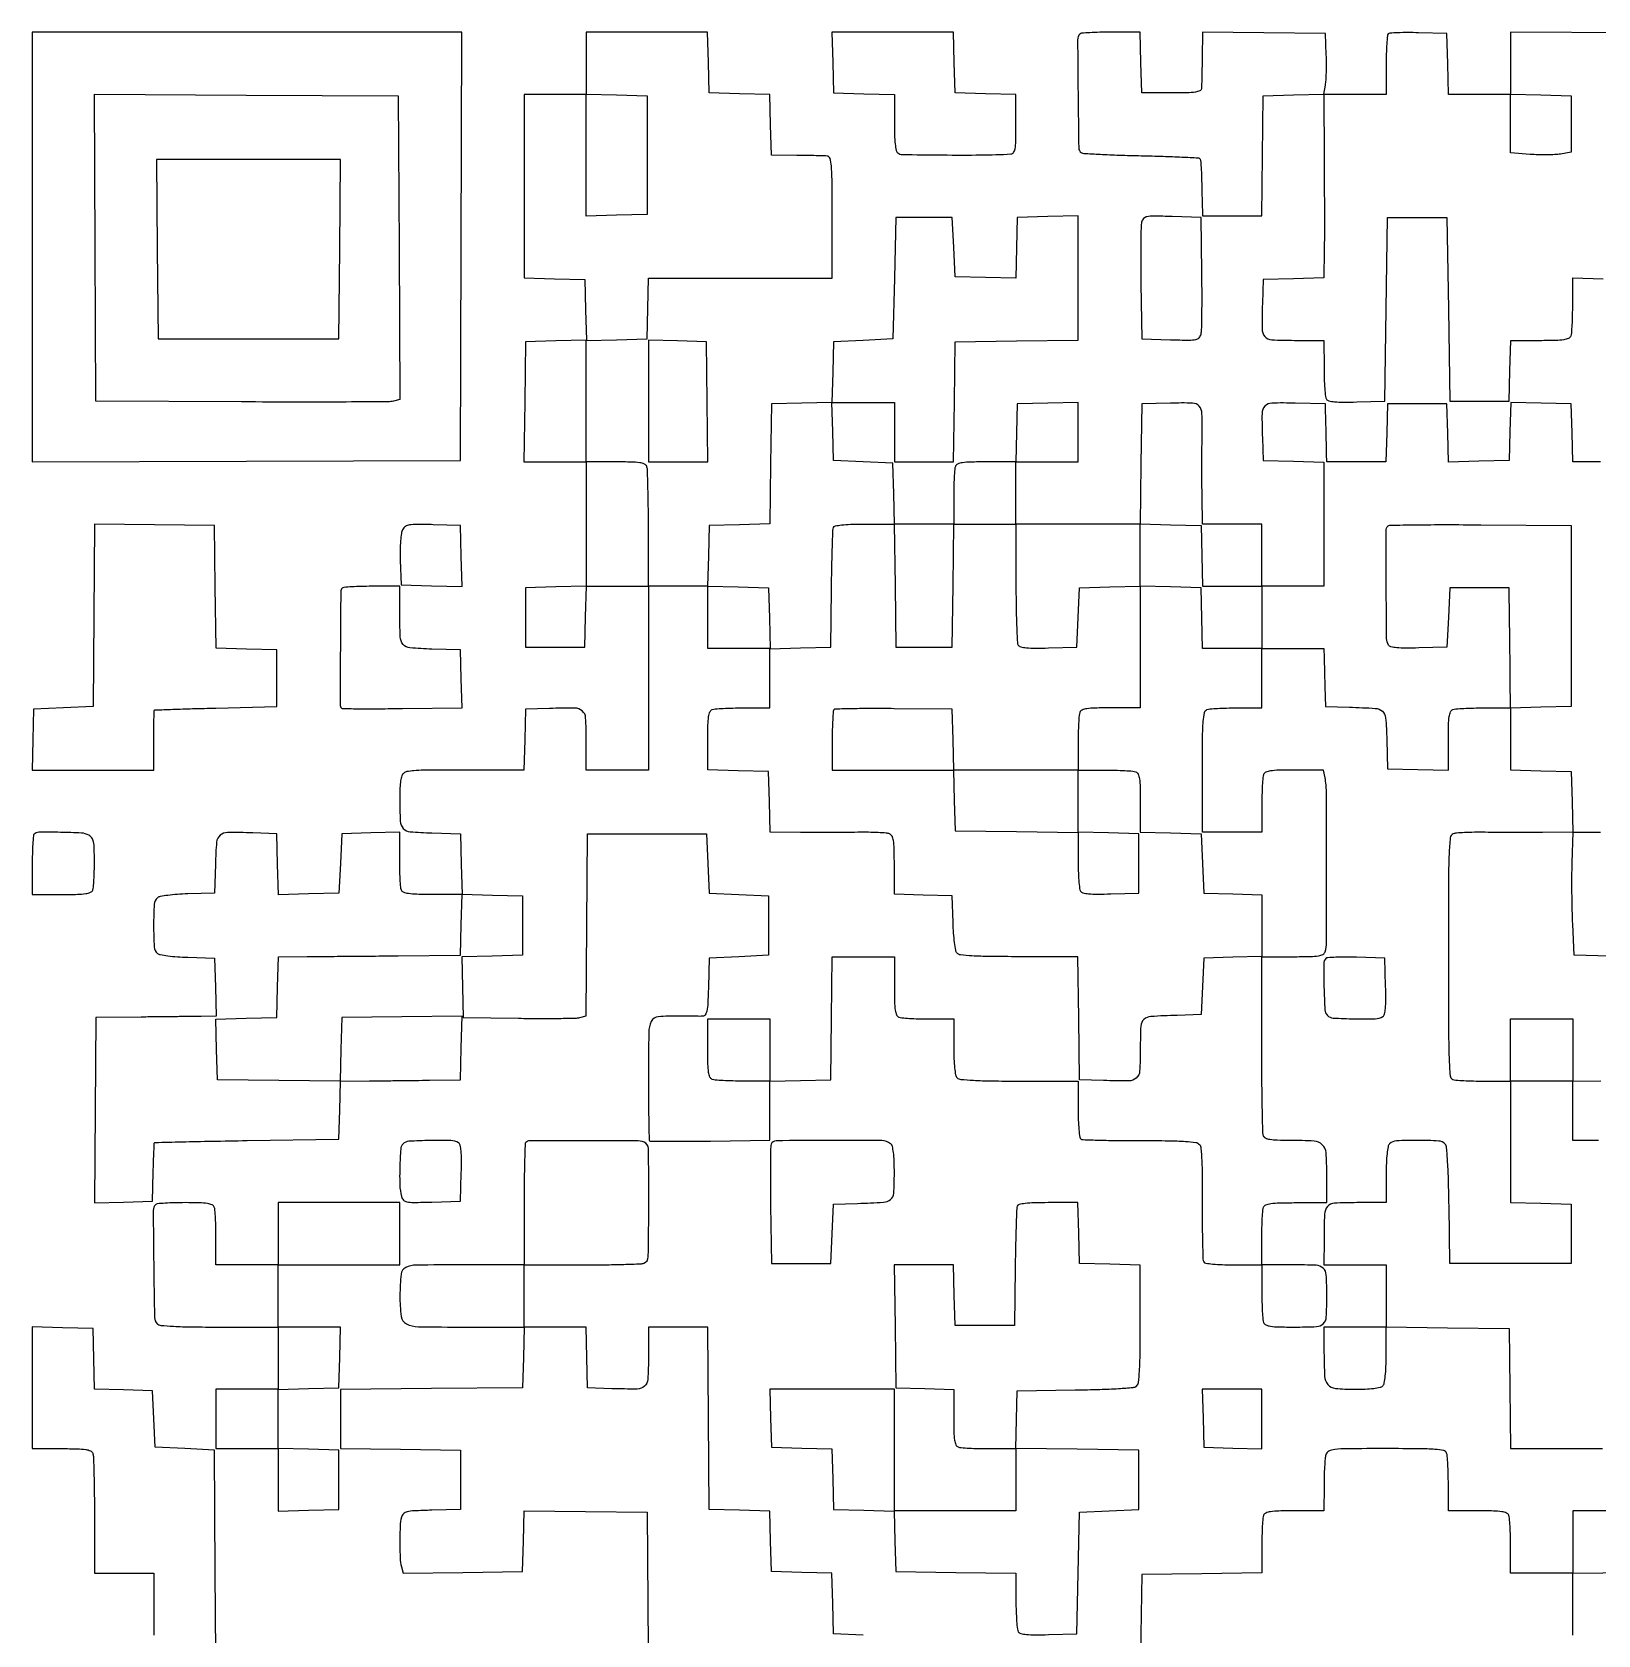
# Model space of a CAD drawing. Extents: x 179 to 1071, y 112 to 1107.
# Drawn here: x 179 to 733, y 540 to 1107 of the extents above; entities that cross this region are included whole.
import ezdxf

# ---------------------------------------------------------------- set-up
doc = ezdxf.new("R2010")
doc.units = 0

msp = doc.modelspace()

# ---------------------------------------------------------------- linework, layer by layer
for points in [[(179, 1030.993714), (179, 954.987428), (254.75, 955.243714), (330.5, 955.5), (330.756286, 1031.25), (331.012572, 1107), (255.006286, 1107), (179, 1107)], [(396.5, 1063.5), (396.5, 1042.5), (385.75, 1042.216168), (375, 1041.932337), (375, 1063.5), (375, 1085.067663), (385.75, 1084.783832), (396.5, 1084.5)], [(223.235953, 1030.25), (223.5, 998.5), (255.5, 998.5), (287.5, 998.5), (287.764047, 1030.25), (288.028094, 1062), (255.5, 1062), (222.971906, 1062)], [(397, 976.534983), (397, 955), (407.519888, 955), (418.039775, 955), (417.769888, 976.25), (417.5, 997.5), (407.25, 997.784983), (397, 998.069966)], [(724, 747), (724, 736), (713, 736), (702, 736), (702, 747), (702, 758), (713, 758), (724, 758)], [(593.215017, 616.75), (593.5, 606.5), (603.75, 606.215017), (614, 605.930034), (614, 616.465017), (614, 627), (603.465017, 627), (592.930034, 627)]]:
    msp.add_lwpolyline(points, close=True)
for points in [[(733.834983, 955), (724.069966, 955), (723.784983, 965.25), (723.5, 975.5), (712.785353, 975.783473), (702.070705, 976.066946), (701.785353, 965.783473), (701.5, 955.5), (690.785353, 955.216527), (680.070705, 954.933054), (679.785353, 965.216527), (679.5, 975.5), (669, 975.5), (658.5, 975.5), (658.215017, 965.25), (657.930034, 955), (647.465017, 955), (637, 955), (636.941939, 957.75, 0.000672), (636.907715, 959.273936, 0.000147), (636.844551, 961.895313, 0.000153), (636.769679, 964.92695, 0.000147), (636.691939, 968), (636.5, 975.5), (625.777473, 975.783553, 0.012259), (617.553647, 975.799364, 0.200804), (615.090572, 974.70258, 0.189617), (614.068907, 972.150171, 0.010755), (614.203496, 963.496645), (614.5, 955.5), (625.25, 955.216168), (636, 954.932337), (636, 932.966168), (636, 911), (625, 911), (614, 911), (614, 922), (614, 933), (603.5, 933), (593, 933), (592.872412, 942.75, -0.001983), (592.831779, 947.205599, -0.001141), (592.816369, 952.57312, -0.00114), (592.825492, 957.964285, -0.001906), (592.860795, 962.498921, 0.007859), (592.821271, 972.092932, 0.171688), (591.84661, 974.683146, 0.214746), (589.528079, 975.796761, 0.013159), (581.671783, 975.78412), (571.5, 975.5), (571.230112, 954.25), (570.960225, 933), (548.980112, 933), (527, 933), (527, 944), (527, 955), (538, 955), (549, 955), (549, 965.533832), (549, 976.067663), (538.25, 975.783832), (527.5, 975.5), (527.215017, 965.25), (526.930034, 955), (516.572006, 955, 0.005378), (511.025624, 954.940347, 0.030449), (508.080782, 954.697172, 0.063222), (506.397244, 954.232062, 0.204941), (505.606989, 953.418213, 0.07203), (505.367894, 952.361889, 0.005915), (505.178303, 949.534475, 0.007831), (505.044305, 946.140776, 0.005951), (505, 942.418213), (505, 933), (494.533832, 933), (484.067663, 933), (483.783832, 943.75), (483.5, 954.5), (473, 955), (462.5, 955.5), (462.215017, 965.75), (461.930034, 976), (472.965017, 976), (484, 976), (484, 965.5), (484, 955), (494.480112, 955), (504.960225, 955), (505.230112, 976.25), (505.5, 997.5), (527.25, 997.769502), (549, 998.039005), (549, 1020.053334), (549, 1042.067663), (538.25, 1041.783832), (527.5, 1041.5), (527.215829, 1030.716515), (526.931657, 1019.93303), (516.215829, 1020.216515), (505.5, 1020.5), (505, 1031), (504.5, 1041.5), (494.5, 1041.5), (484.5, 1041.5), (484, 1020), (483.5, 998.5), (473, 998), (462.5, 997.5), (462.216508, 986.783492), (461.933016, 976.066984), (451.216508, 975.783492), (440.5, 975.5), (440.23021, 954.283631), (439.96042, 933.067262), (429.23021, 932.783631), (418.5, 932.5), (418.216168, 921.75), (417.932337, 911), (407.466168, 911), (397, 911), (397, 931.418213, 0.002771), (396.956005, 939.357109, 0.004125), (396.821697, 946.303225, 0.001841), (396.636631, 952.220565, 0.083055), (396.393011, 953.418213, 0.205218), (395.601595, 954.23239, 0.063068), (393.913621, 954.69735, 0.030363), (390.960143, 954.940414, 0.005351), (385.393011, 955), (375, 955), (375, 976.466168), (375, 997.932337), (385.75, 998.216168), (396.5, 998.5), (396.783832, 1009.25), (397.067663, 1020), (429.533832, 1020), (462, 1020), (462, 1041.5, 0.0017), (461.955946, 1054.458272, 0.018446), (461.727648, 1059.680771, 0.048818), (461.249588, 1062.336076, 0.308516), (460.25, 1063.172234, 0.017122), (459.132943, 1063.243668, 0.001592), (456.370313, 1063.316718, 0.002047), (453.074504, 1063.379866, 0.001606), (449.5, 1063.422234), (440.5, 1063.5), (440.216508, 1074.216508), (439.933016, 1084.933016), (429.216508, 1085.216508), (418.5, 1085.5), (418.216168, 1096.25), (417.932337, 1107), (396.466168, 1107), (375, 1107), (375, 1096), (375, 1085), (364, 1085), (353, 1085), (353, 1052.533832), (353, 1020.067663), (363.75, 1019.783832), (374.5, 1019.5), (374.783485, 1008.784171), (375.06697, 998.068343), (364.283485, 997.784171), (353.5, 997.5), (353.230112, 976.25), (352.960225, 955), (363.980112, 955), (375, 955), (375, 933.033832), (375, 911.067663), (364.25, 910.783832), (353.5, 910.5), (353.5, 900), (353.5, 889.5), (364, 889.5), (374.5, 889.5), (374.783832, 900.25), (375.067663, 911), (386.033832, 911), (397, 911), (397, 878.5), (397, 846), (386, 846), (375, 846), (375, 856.480948, 0.01319), (374.788355, 864.50249, 0.203196), (373.602972, 866.933469, 0.179688), (370.965089, 867.928151, 0.009927), (362, 867.795054), (353.5, 867.5), (353.216168, 856.75), (352.932337, 846), (342.216168, 845.937986, -0.001328), (337.39951, 845.922905, -0.000831), (331.761184, 845.929594, -0.000834), (326.207257, 845.954676, -0.00152), (321.672969, 845.996501, 0.008808), (317.402679, 845.973647, 0.017756), (314.042149, 845.776915, 0.018659), (311.531517, 845.445369, 0.131783), (310.422969, 844.93607, 0.139267), (309.765964, 843.97844, 0.041503), (309.337611, 842.240142, 0.029361), (309.084433, 839.715405, 0.010758), (309.013655, 836.127555, 0.011111), (309.210886, 827.915135, 0.176033), (310.267872, 825.377919, 0.188954), (312.679383, 824.200902, 0.013148), (320.357794, 823.783793), (330.5, 823.5), (330.783832, 812.75), (331.067663, 802), (320.640821, 802, -0.005326), (315.053621, 802.059521, -0.03028), (312.091792, 802.302479, -0.062919), (310.399526, 802.767294, -0.205485), (309.606989, 803.581787, -0.072102), (309.367871, 804.638915, -0.005887), (309.178303, 807.475801, -0.007809), (309.044304, 810.880803, -0.005929), (309, 814.616771), (309, 824.069966), (298.75, 823.784983), (288.5, 823.5), (288, 813), (287.5, 802.5), (276.784171, 802.216515), (266.068343, 801.93303), (265.784171, 812.716515), (265.5, 823.5), (257, 823.795054, 0.010012), (248.13313, 823.925177, 0.174565), (245.466432, 822.948742, 0.200378), (244.218122, 820.54295, 0.013827), (243.784869, 812.7397), (243.5, 802.5), (234.054124, 802.209882, 0.010217), (230.34104, 802.019842, 0.013854), (226.999888, 801.687053, 0.010763), (224.259099, 801.277004, 0.131421), (223.304124, 800.837437, 0.208706), (222.152034, 798.549973, 0.013766), (221.944131, 791, 0.013766), (222.152034, 783.450027, 0.208706), (223.304124, 781.162563, 0.131421), (224.259099, 780.722996, 0.010763), (226.999888, 780.312947, 0.013854), (230.34104, 779.980158, 0.010217), (234.054124, 779.790118), (243.5, 779.5), (243.784983, 769.25), (244.069966, 759), (238.784983, 758.896897, -0.001627), (235.785813, 758.84815, -0.000313), (230.352464, 758.78093, -0.000333), (224.013164, 758.710701, -0.000308), (217.5, 758.646897), (201.5, 758.5), (201.236291, 725.714866), (200.972581, 692.929731), (211.236291, 693.214866), (221.5, 693.5), (221.784983, 703.75, -0.001907), (221.90973, 707.695071, -0.003079), (222.049414, 711.052278, -0.000555), (222.194022, 714.010119, -0.185848), (222.284983, 714.215202, -0.193013), (222.496301, 714.305667, -0.000059), (231.983714, 714.524285, -0.001007), (242.523193, 714.744669, -0.00061), (255, 714.965202), (287.5, 715.5), (287.784983, 725.75), (288.069966, 736), (298.284983, 736.072108, 0.00076), (302.988838, 736.112465, 0.000421), (308.730589, 736.17529, 0.00042), (314.546856, 736.248714, 0.000677), (319.5, 736.322108), (330.5, 736.5), (330.78247, 747.719928), (331.06494, 758.939856), (309.78247, 758.719928), (288.5, 758.5), (288.217067, 747.230589), (287.934135, 735.961179), (266.217067, 736.230589), (244.5, 736.5), (244.216515, 747.215829), (243.93303, 757.931657), (254.716515, 758.215829), (265.5, 758.5), (265.783832, 769.25), (266.067663, 780), (276.283832, 780.059069, 0.000384), (281.654565, 780.094247, 0.000111), (289.961501, 780.156873, 0.000111), (299.327907, 780.23164, 0.000118), (308.5, 780.309069), (330.5, 780.5), (330.784171, 791.283485), (331.068343, 802.06697), (341.784171, 801.783485), (352.5, 801.5), (352.5, 791), (352.5, 780.5), (341.716515, 780.215829), (330.93303, 779.931657), (331.216515, 769.215829), (331.5, 758.5), (351, 758.216289, 0.002771), (358.633183, 758.147535, 0.003921), (365.428749, 758.177272, 0.002272), (371.153742, 758.273237, 0.054947), (372.736167, 758.481869), (374.972335, 759.031161), (375.236167, 791.26558), (375.5, 823.5), (396.5, 823.5), (417.5, 823.5), (418, 813), (418.5, 802.5), (429, 802), (439.5, 801.5), (439.5, 791), (439.5, 780.5), (429, 780), (418.5, 779.5), (418.215017, 769.25, -0.004693), (418.000079, 763.471922, -0.036204), (417.67905, 760.785653, -0.099243), (417.126805, 759.438948, -0.239314), (416.215017, 758.924124, -0.011474), (415.182126, 758.902156, -0.001561), (413.020727, 758.912543, -0.001797), (410.459592, 758.942053, -0.001516), (407.749161, 758.991246, 0.026784), (400.441712, 758.754576, 0.265301), (398.009165, 757.073955, 0.109071), (397.108028, 753.230046, 0.003248), (397, 736.599279, 0.001826), (397.029877, 728.416346, 0.002956), (397.121831, 721.457809, 0.000498), (397.24546, 715.314727, 0.19283), (397.414745, 714.916667, 0.197429), (397.811944, 714.749732, 0.000516), (403.901452, 714.707176, 0.003036), (410.801211, 714.707979, 0.001875), (418.914745, 714.788612), (440, 715.077225), (440, 725.504781), (440, 735.932337), (450.75, 736.216168), (461.5, 736.5), (461.769502, 758.25), (462.039005, 780), (473.019502, 780), (484, 780), (484, 769.606989, 0.005351), (484.059586, 764.039857, 0.030363), (484.30265, 761.086379, 0.063068), (484.76761, 759.398405, 0.205218), (485.581787, 758.606989, 0.070946), (486.626193, 758.368222, 0.006338), (489.31865, 758.178303, 0.008159), (492.550804, 758.044331, 0.006277), (496.081787, 758), (505, 758), (505, 748.2, 0.008695), (505.074295, 743.928253, 0.018472), (505.311224, 740.630442, 0.019349), (505.671932, 738.200304, 0.150969), (506.2, 737.2, 0.175156), (507.461896, 736.608073, 0.00933), (511.954487, 736.278846, 0.010454), (518.406919, 736.062069, 0.003169), (528.2, 736), (549, 736), (549, 726.059017, 0.00898), (549.069195, 722.206612, 0.013642), (549.280688, 718.864723, 0.008226), (549.57528, 716.120333, 0.227254), (549.955533, 715.527482, 0.130871), (550.745011, 715.289041, 0.001394), (556.486131, 715.115259, 0.004304), (563.135903, 714.989801, 0.002772), (570.845544, 714.953457, -0.00279), (581.151167, 714.904487, -0.013662), (586.972976, 714.685167, -0.018505), (590.622286, 714.311706, -0.186903), (591.932469, 713.58137, -0.153383), (592.478348, 712.247047, -0.009), (592.770807, 707.818178, -0.010322), (592.940019, 701.620754, -0.003576), (592.93555, 692.673867, 0.003225), (592.926466, 685.115077, 0.004957), (593.025676, 678.57214, 0.001818), (593.186947, 672.956556, 0.13105), (593.452109, 672.077489, 0.218761), (594.144823, 671.617196, 0.013629), (596.647452, 671.293844, 0.016728), (599.932198, 671.070848, 0.008583), (604.059017, 671), (614, 671), (614, 661.581787, 0.005951), (614.044305, 657.859224, 0.007831), (614.178303, 654.465525, 0.005915), (614.367894, 651.638111, 0.07203), (614.606989, 650.581787, 0.204366), (615.394846, 649.768616, 0.063541), (617.06926, 649.303198, 0.030628), (619.996324, 649.059794, 0.005432), (625.5, 649, 0.011136), (633.36503, 649.175191, 0.181618), (635.750897, 650.194794, 0.191576), (636.810943, 652.511973, 0.012622), (637, 660, 0.013113), (636.802983, 667.510737, 0.197722), (635.705792, 669.824126, 0.176168), (633.243014, 670.832924, 0.010004), (624.893011, 671), (614, 671), (614, 680.418213, -0.005951), (614.044305, 684.140776, -0.007831), (614.178303, 687.534475, -0.005915), (614.367894, 690.361889, -0.07203), (614.606989, 691.418213, -0.209079), (615.414715, 692.236951, -0.06089), (617.166331, 692.699767, -0.029178), (620.243158, 692.941329, -0.005003), (626.106989, 693), (637, 693), (637, 702.964816, 0.017596), (636.727172, 710.714773, 0.188917), (635.402432, 713.501082, 0.175398), (632.488986, 714.754512, 0.014756), (624.17273, 715, -0.006656), (619.455154, 715.062802, -0.034327), (616.856462, 715.311079, -0.069576), (615.348531, 715.782175, -0.193009), (614.606989, 716.581787, -0.086256), (614.36143, 717.829518, -0.00089), (614.178303, 726.78115, -0.002835), (614.043879, 737.117215, -0.001834), (614, 749.081787), (614, 780), (624.932612, 780, 0.004408), (631.150261, 780.054821, 0.033469), (634.069326, 780.302208, 0.084439), (635.632302, 780.820057, 0.199248), (636.398307, 781.75, 0.073603), (636.886928, 785.010639, 0.000558), (636.90555, 812.002608, 0.00084), (636.85005, 838.350914, 0.046771), (636.372059, 843.25), (635.841089, 846), (625.527534, 846, 0.005411), (620.007528, 845.94026, 0.03056), (617.073666, 845.696944, 0.063419), (615.395764, 845.231644, 0.204586), (614.606989, 844.418213, 0.07203), (614.367894, 843.361889, 0.005915), (614.178303, 840.534475, 0.007831), (614.044305, 837.140776, 0.005951), (614, 833.418213), (614, 824), (603.5, 824), (593, 824), (593, 845.393011, -0.002045), (593.049566, 857.514173, -0.015901), (593.275578, 863.164693, -0.030015), (593.696146, 866.337463, -0.258697), (594.581787, 867.393011, -0.070946), (595.626193, 867.631778, -0.006338), (598.31865, 867.821697, -0.008159), (601.550804, 867.955669, -0.006277), (605.081787, 868), (614, 868), (614, 878.5), (614, 889), (625, 889), (636, 889), (636.060483, 885.75, 0.001122), (636.096115, 884.041389, 0.000323), (636.15887, 881.398438, 0.000325), (636.233492, 878.418349, 0.000346), (636.310483, 875.5), (636.5, 868.5), (645, 868.24922, -0.008001), (654.14566, 867.832838, -0.165236), (656.65727, 866.803333, -0.196929), (657.809521, 864.50884, -0.012174), (658.215131, 856.7397), (658.5, 846.5), (669.25, 846.216168), (680, 845.932337), (680, 856.359179, -0.005326), (680.059521, 861.946379, -0.03028), (680.302479, 864.908208, -0.062919), (680.767294, 866.600474, -0.205485), (681.581787, 867.393011, -0.07203), (682.638111, 867.632106, -0.005915), (685.465525, 867.821697, -0.007831), (688.859224, 867.955695, -0.005951), (692.581787, 868), (702, 868), (702, 857.033832), (702, 846.067663), (712.75, 845.783832), (723.5, 845.5), (723.783832, 834.75), (724.067663, 824), (713.283832, 823.937986, -0.001272), (708.461898, 823.922527, -0.000818), (702.868283, 823.927974, -0.000822), (697.39359, 823.951253, -0.001543), (692.969899, 823.990985, 0.006585), (689.194514, 823.986822, 0.008533), (685.734044, 823.87834, 0.006692), (682.851551, 823.700008, 0.072938), (681.719899, 823.446009, 0.283298), (680.66575, 822.065829, 0.015142), (680.263906, 816.322093, 0.009078), (680.042279, 805.972628, 0.000814), (680, 780, 0.000904), (680.04505, 755.09225, 0.008205), (680.262789, 744.22136, 0.010518), (680.627352, 737.885027, 0.289147), (681.581787, 736.606989, 0.07203), (682.638111, 736.367894, 0.005915), (685.465525, 736.178303, 0.007831), (688.859224, 736.044305, 0.005951), (692.581787, 736), (702, 736), (702, 714.533832), (702, 693.067663), (712.75, 692.783832), (723.5, 692.5), (723.5, 682), (723.5, 671.5), (702, 671.5), (680.5, 671.5), (680.228743, 691.92315, 0.003809), (680.045023, 700.71314, 0.008626), (679.740697, 707.358082, 0.005658), (679.362293, 712.439333, 0.152945), (678.856298, 713.67315, 0.207829), (676.638232, 714.79497, 0.012994), (669.131836, 715.038559, 0.01364), (661.645622, 714.882632, 0.18644), (659.2, 713.8, 0.150969), (658.671932, 712.799696, 0.019349), (658.311224, 710.369558, 0.018472), (658.074295, 707.071747, 0.008695), (658, 702.8), (658, 693), (647.616631, 693, 0.013409), (639.681693, 692.787158, 0.202173), (637.25129, 691.605326, 0.171913), (636.196811, 688.955456, 0.009167), (636.013655, 679.75), (636, 671), (647, 671), (658, 671), (658, 660), (658, 649), (647, 649), (636, 649), (636, 639.934259, 0.01396), (636.231142, 631.657206, 0.161759), (637.408116, 628.680907, 0.198237), (640.030472, 627.308739, 0.022674), (646.835184, 627, 0.010228), (650.593488, 627.076885, 0.019737), (653.592452, 627.318456, 0.020575), (655.840408, 627.683514, 0.146858), (656.8, 628.2, 0.151042), (657.328268, 629.201028, 0.019326), (657.688897, 631.634627, 0.018449), (657.925749, 634.938063, 0.008671), (658, 639.219502), (658, 649.039005), (679.75, 648.769502), (701.5, 648.5), (701.769888, 627.25), (702.039775, 606), (734.554871, 606)], [(745.25, 1106.760623), (702, 1107.021245), (702, 1096.010623), (702, 1085), (691.033832, 1085), (680.067663, 1085), (679.783832, 1095.75), (679.5, 1106.5), (669.449448, 1106.782781, 0.006672), (665.547259, 1106.840477, 0.010046), (662.145783, 1106.777033, 0.005301), (659.300668, 1106.636532, 0.183378), (658.699448, 1106.366114, 0.177451), (658.419778, 1105.762931, 0.004898), (658.205463, 1102.836713, 0.009512), (658.050668, 1099.343898, 0.006317), (658, 1095.333333), (658, 1085), (646.973146, 1085), (635.946292, 1085), (636.06989, 1062.25, -0.000583), (636.1101, 1052.827486, -0.000569), (636.128762, 1043.328688, -0.00056), (636.12632, 1034.986745, -0.002136), (636.096744, 1029.783832), (636, 1020.067663), (625.25, 1019.783832), (614.5, 1019.5), (614.204946, 1011, 0.009927), (614.071849, 1002.034911, 0.179688), (615.066531, 999.397028, 0.203196), (617.49751, 998.211645, 0.01319), (625.519052, 998), (636, 998), (636.015313, 988.25, 0.007755), (636.080714, 984.421391, 0.010675), (636.266219, 980.985645, 0.007585), (636.524351, 978.139851, 0.115445), (636.847958, 977.211769, 0.19692), (637.705135, 976.604266, 0.033714), (639.717063, 976.278982, 0.023663), (642.804805, 976.138177, 0.006827), (647.582645, 976.211769), (657.5, 976.5), (658, 1009), (658.5, 1041.5), (669, 1041.5), (679.5, 1041.5), (680, 1009), (680.5, 976.5), (691, 976.5), (701.5, 976.5), (701.783832, 987.25), (702.067663, 998), (712.426843, 998, 0.005377), (717.973908, 998.059651, 0.030446), (720.919034, 998.302822, 0.063217), (722.602718, 998.767927, 0.20495), (723.393011, 999.581787, 0.0721), (723.632128, 1000.638889, 0.005887), (723.821697, 1003.475463, 0.007809), (723.955696, 1006.880092, 0.00593), (724, 1010.615619), (724, 1020.067663), (734.75, 1019.783832)], [(745.5, 780), (724.5, 780.5), (724, 791.456091, -0.005799), (723.830698, 796.432544, -0.003446), (723.738638, 802.36454, -0.003448), (723.728406, 808.281166, -0.005941), (723.812384, 813.206091), (724.124768, 824), (733.862384, 824, -0.008776)], [(733.065741, 715), (724, 715), (724, 725.5), (724, 736), (734, 736.051724, -0.000468)], [(473, 540), (462.5, 540.5), (462.216508, 551.216508), (461.933016, 561.933016), (451.216508, 562.216508), (440.5, 562.5), (440.216508, 573.216508), (439.933016, 583.933016), (429.216508, 584.216508), (418.5, 584.5), (418.236147, 616.75), (417.972294, 649), (407.486147, 649), (397, 649), (397, 638.519052, -0.01319), (396.788355, 630.49751, -0.203196), (395.602972, 628.066531, -0.179688), (392.965089, 627.071849, -0.009927), (384, 627.204946), (375.5, 627.5), (375.216168, 638.25), (374.932337, 649), (363.966168, 649), (353, 649), (353, 660), (353, 671), (373.418213, 671, 0.002713), (381.354768, 671.043061, 0.004048), (388.293434, 671.174546, 0.001776), (394.20953, 671.355604, 0.083257), (395.384879, 671.594198, 0.306159), (396.944387, 673.824593, 0.003468), (397.118002, 692.983086, 0.003463), (397.026005, 712.143695, 0.307327), (395.475785, 714.370919, 0.091124), (392.607751, 714.906639, 0.001162), (374.088984, 714.91761, 0.000607), (354.982745, 714.861331, 0.197832), (353.631783, 714.29845, 0.190305), (353.375182, 713.706906, 0.001104), (353.185586, 707.585586, 0.004418), (353.045567, 700.556894, 0.00277), (353, 692.333333), (353, 671), (331.567388, 671, 0.002949), (314.798515, 670.901094, 0.10997), (311.113607, 670.034971, 0.261604), (309.461058, 667.666205, 0.023326), (309.078667, 660.139059, 0.031088), (309.506324, 652.779181, 0.255187), (311.391375, 650.138199, 0.109174), (315.612681, 649.133351, 0.004052), (332.069015, 649), (353.067663, 649), (352.783832, 638.25), (352.5, 627.5), (320.25, 627.236147), (288, 626.972294), (288, 616.506035), (288, 606.039775), (309.25, 605.769888), (330.5, 605.5), (330.5, 595), (330.5, 584.5), (320.357794, 584.216207, 0.004239), (314.122991, 583.988837, 0.045994), (311.631874, 583.645775, 0.13437), (310.355481, 582.955228, 0.137305), (309.621449, 581.716207, 0.055489), (309.157445, 578.668057, 0.01025), (309.045375, 572.980438, 0.010277), (309.166843, 567.292426, 0.055025), (309.635394, 564.230467), (310.243479, 561.960933), (331.371739, 562.230467), (352.5, 562.5), (352.784029, 573.269408), (353.068057, 584.038815), (374.784029, 583.769408), (396.5, 583.5), (396.763807, 551.284831), (397.027614, 519.069661)], [(244.021245, 519), (243.760623, 562.25), (243.5, 605.5), (233, 606), (222.5, 606.5), (222, 616.5), (221.5, 626.5), (211.283481, 626.784613), (201.066961, 627.069227), (200.783481, 637.784613), (200.5, 648.5), (189.75, 648.783832), (179, 649.067663), (179, 627.533832), (179, 606), (189.393011, 606, -0.005351), (194.960143, 605.940414, -0.030363), (197.913621, 605.69735, -0.063068), (199.601595, 605.23239, -0.205218), (200.393011, 604.418213, -0.083055), (200.636631, 603.220565, -0.001841), (200.821697, 597.303225, -0.004125), (200.956005, 590.357109, -0.002771), (201, 582.418213), (201, 562), (211.5, 562), (222, 562), (222, 551), (222, 540)], [(745.466168, 584), (724, 584), (724, 573), (724, 562), (713, 562), (702, 562), (702, 571.418213, 0.005951), (701.955695, 575.140776, 0.007831), (701.821697, 578.534475, 0.005915), (701.632106, 581.361889, 0.07203), (701.393011, 582.418213, 0.205218), (700.601595, 583.23239, 0.063068), (698.913621, 583.69735, 0.030363), (695.960143, 583.940414, 0.005351), (690.393011, 584), (680, 584), (680, 593.418213, 0.005951), (679.955695, 597.140776, 0.007831), (679.821697, 600.534475, 0.005915), (679.632106, 603.361889, 0.07203), (679.393011, 604.418213, 0.256911), (678.348148, 605.30087, 0.031175), (675.262442, 605.723663, 0.016341), (669.762633, 605.950161, 0.00212), (658.009643, 606, 0.001401), (644.226594, 605.961368, 0.024818), (639.782549, 605.71567, 0.097391), (637.671393, 605.064866, 0.206816), (636.630286, 603.75, 0.044946), (636.394203, 602.391033, 0.006544), (636.200423, 599.590625, 0.007361), (636.063073, 596.265037, 0.006249), (636.013655, 592.75), (636, 584), (625.606989, 584, 0.005351), (620.039857, 583.940414, 0.030363), (617.086379, 583.69735, 0.063068), (615.398405, 583.23239, 0.205218), (614.606989, 582.418213, 0.071989), (614.367906, 581.362347, 0.005931), (614.178303, 578.540317, 0.007843), (614.044306, 575.153043, 0.005963), (614, 571.4381), (614, 562.039775), (592.75, 561.769888), (571.5, 561.5), (571.230112, 540.25), (570.960225, 519)], [(636.628498, 508.5, -0.000011), (636.686514, 513.456964, -0.000007), (636.754941, 519.28553, -0.000007), (636.822713, 525.044777, -0.000012), (636.878498, 529.769888)]]:
    msp.add_lwpolyline(points, format="xyb")
for points in [[(462.216168, 1096.25), (462.5, 1085.5), (473.25, 1085.216168), (484, 1084.932337), (484, 1075.088613, 0.007944), (484.071016, 1070.619076, 0.020832), (484.306362, 1067.419932, 0.02456), (484.676559, 1065.185694, 0.176275), (485.25, 1064.27565, 0.162885), (486.802246, 1063.732459, 0.001133), (501.007916, 1063.570223, 0.004918), (514.644923, 1063.57952, 0.010293), (525.25, 1063.909468, 0.233914), (526.178569, 1064.430399, 0.109358), (526.706036, 1065.742893, 0.036862), (526.948884, 1068.416352, 0.004225), (527, 1074.466168), (527, 1084.932337), (516.25, 1085.216168), (505.5, 1085.5), (505.216168, 1096.25), (504.932337, 1107), (483.432337, 1107), (461.932337, 1107)], [(549.666667, 1106.333333, 0.200253), (548.828995, 1104.296167, 0.001404), (548.981048, 1085.212467, 0.001195), (549.234224, 1065.983942, 0.255786), (550.118275, 1064.426902, 0.124049), (551.029484, 1064.138292, 0.001749), (556.816441, 1063.811555, 0.004748), (563.560575, 1063.518626, 0.003095), (571.350198, 1063.302629, -0.002361), (579.098223, 1063.099171, -0.003784), (585.707647, 1062.844292, -0.000829), (591.492817, 1062.567717, -0.186305), (591.981923, 1062.350575, -0.172188), (592.318903, 1061.641349, -0.010761), (592.509536, 1059.293219, -0.008095), (592.679155, 1055.378055, -0.001123), (592.88126, 1047.25), (593, 1042), (603.480112, 1042), (613.960225, 1042), (614.230112, 1063.25), (614.5, 1084.5), (625.21096, 1084.783436), (635.921919, 1085.066871), (636.51745, 1088.283436, 0.030739), (636.728091, 1090.006955, 0.008297), (636.848012, 1092.758259, 0.008369), (636.880072, 1095.892687, 0.008584), (636.80649, 1099), (636.5, 1106.5), (614.75, 1106.769502), (593, 1107.039005), (592.88465, 1097.769502, -0.001156), (592.830648, 1094.109758, -0.001536), (592.763631, 1090.782291, -0.001084), (592.692823, 1087.992656, -0.015497), (592.63465, 1087, -0.275213), (592.07762, 1086.230626, -0.066821), (590.503494, 1085.78892, -0.030039), (587.600724, 1085.556017, -0.005001), (582, 1085.5), (571.5, 1085.5), (571.216168, 1096.25), (570.932337, 1107), (560.632835, 1107, 0.006042), (556.637527, 1106.951722, 0.009138), (553.162979, 1106.804167, 0.004541), (550.245234, 1106.600177, 0.178489)], [(308.758677, 1030.77123), (309.017354, 977.04246), (306.758677, 976.494347, -0.057902), (304.987826, 976.276519, -0.000418), (290.035361, 976.188577, -0.001589), (272.903102, 976.156579, -0.001017), (253, 976.223117), (201.5, 976.5), (201.241383, 1030.758691), (200.982767, 1085.017383), (254.741383, 1084.758691), (308.5, 1084.5)], [(723.5, 1074.516963), (723.5, 1064.533927), (719.647912, 1063.907788, -0.027425), (717.698956, 1063.699832, -0.009782), (714.901113, 1063.610555, -0.009673), (711.821289, 1063.632148, -0.011268), (708.897912, 1063.775192), (702, 1064.268735), (702, 1074.668199), (702, 1085.067663), (712.75, 1084.783832), (723.5, 1084.5)], [(571.494044, 1039.784677, 0.054764), (571.280828, 1038.173356, 0.002348), (571.180849, 1032.442999, 0.003993), (571.14843, 1025.63663, 0.002831), (571.216289, 1018), (571.5, 998.5), (581.722245, 998.215323, 0.003551), (588.275298, 998.079402, 0.049294), (590.631456, 998.279857, 0.160964), (591.811162, 998.928278, 0.127702), (592.505956, 1000.215323, 0.054764), (592.719172, 1001.826644, 0.002348), (592.819151, 1007.557001, 0.003993), (592.85157, 1014.36337, 0.002831), (592.783711, 1022), (592.5, 1041.5), (582.277755, 1041.784677, 0.003551), (575.724702, 1041.920598, 0.049294), (573.368544, 1041.720143, 0.160964), (572.188838, 1041.071722, 0.127702)], [(200.763879, 900.769847), (200.5, 868.5), (190, 868), (179.5, 867.5), (179.216168, 856.75), (178.932337, 846), (200.466168, 846), (222, 846), (222, 856.5, -0.002229), (222.018008, 860.53988, -0.003611), (222.073438, 863.974289, -0.000671), (222.148065, 866.994689, -0.221186), (222.25, 867.199707, -0.161135), (222.48009, 867.284872, -0.000127), (228.742188, 867.502398, -0.001379), (235.738752, 867.724348, -0.000841), (244, 867.949707), (265.5, 868.5), (265.5, 878.5), (265.5, 888.5), (254.769409, 888.783635), (244.038817, 889.06727), (243.769409, 910.783635), (243.5, 932.5), (222.263879, 932.769847), (201.027759, 933.039695)], [(310.01538, 931.028739, 0.089721), (309.593321, 929.72211, 0.014763), (309.31694, 927.072896, 0.015383), (309.175108, 923.826587, 0.011481), (309.211167, 920.243181), (309.5, 911.5), (320.284178, 911.215822), (331.068357, 910.931643), (330.784178, 921.715822), (330.5, 932.5), (320.804214, 932.785558, 0.004805), (314.993862, 932.900817, 0.042938), (312.44983, 932.708127, 0.109092), (311.012545, 932.136149, 0.121424)], [(484.230498, 911.25), (484.5, 889.5), (494.5, 889.5), (504.5, 889.5), (504.769502, 911.25), (505.039005, 933), (516.019502, 933), (527, 933), (527.015313, 912.25, 0.003672), (527.080339, 904.204518, 0.005584), (527.266219, 897.216895, 0.002279), (527.518755, 891.253347, 0.130355), (527.847958, 890.211769, 0.19692), (528.705135, 889.604266, 0.033714), (530.717063, 889.278982, 0.023663), (533.804805, 889.138177, 0.006827), (538.582645, 889.211769), (548.5, 889.5), (549, 900), (549.5, 910.5), (560.25, 910.783832), (571, 911.067663), (571, 922.067663), (571, 933.067663), (581.75, 932.783832), (592.5, 932.5), (592.783832, 921.75), (593.067663, 911), (603.533832, 911), (614, 911), (614, 900), (614, 889), (603.533832, 889), (593.067663, 889), (592.783832, 899.75), (592.5, 910.5), (581.75, 910.783832), (571, 911.067663), (571, 889.533832), (571, 868), (560.606989, 868, 0.005351), (555.039857, 867.940414, 0.030363), (552.086379, 867.69735, 0.063068), (550.398405, 867.23239, 0.205218), (549.606989, 866.418213, 0.07203), (549.367894, 865.361889, 0.005915), (549.178303, 862.534475, 0.007831), (549.044305, 859.140776, 0.005951), (549, 855.418213), (549, 846), (558.418213, 846, -0.005951), (562.140776, 845.955695, -0.007831), (565.534475, 845.821697, -0.005915), (568.361889, 845.632106, -0.07203), (569.418213, 845.393011, -0.20495), (570.232073, 844.602718, -0.063217), (570.697178, 842.919034, -0.030446), (570.940349, 839.973908, -0.005377), (571, 834.426843), (571, 824.067663), (581.75, 823.783832), (592.5, 823.5), (593, 813), (593.5, 802.5), (603.75, 802.215017), (614, 801.930034), (614, 791), (614, 780.069966), (603.75, 779.784983), (593.5, 779.5), (593, 769.5), (592.5, 759.5), (584, 759.24922, 0.007917), (574.757539, 758.829981, 0.170046), (572.276936, 757.786945, 0.199962), (571.185279, 755.475172, 0.011614), (571, 747.5, -0.013238), (570.787989, 739.493995, -0.203363), (569.602151, 737.065254, -0.179482), (566.963805, 736.071708, -0.009918), (558, 736.204946), (549.5, 736.5), (549.230498, 758.25), (548.960995, 780), (528.102942, 780, -0.002823), (517.68865, 780.058793, -0.01202), (511.46963, 780.278603, -0.013434), (507.410476, 780.629519, -0.193609), (506.162563, 781.304124, -0.131421), (505.722996, 782.259099, -0.010763), (505.312947, 784.999888, -0.013854), (504.980158, 788.34104, -0.010217), (504.790118, 792.054124), (504.5, 801.5), (494.25, 801.784983), (484, 802.069966), (484, 812.427994, 0.004997), (483.942276, 818.2032, 0.033728), (483.692559, 821.052448, 0.07874), (483.183389, 822.631076, 0.185905), (482.280101, 823.446009, 0.072938), (481.148449, 823.700008, 0.006692), (478.265956, 823.87834, 0.008533), (474.805486, 823.986822, 0.006585), (471.030101, 823.990985, -0.001539), (466.61096, 823.951257, -0.000824), (461.151593, 823.927974, -0.00082), (455.579706, 823.922524, -0.001281), (450.783832, 823.937986), (440.067663, 824), (439.783832, 834.75), (439.5, 845.5), (428.75, 845.783832), (418, 846.067663), (418, 856.426843, -0.005377), (418.059651, 861.973908, -0.030446), (418.302822, 864.919034, -0.063217), (418.767927, 866.602718, -0.20495), (419.581787, 867.393011, -0.07203), (420.638111, 867.632106, -0.005915), (423.465525, 867.821697, -0.007831), (426.859224, 867.955695, -0.005951), (430.581787, 868), (440, 868), (440, 878.5), (440, 889), (429, 889), (418, 889), (418, 900.033832), (418, 911.067663), (428.75, 910.783832), (439.5, 910.5), (439.784171, 899.716515), (440.068343, 888.93303), (450.784171, 889.216515), (461.5, 889.5), (461.75634, 910, -0.002033), (461.888033, 917.947003, -0.003098), (462.073173, 924.845312, -0.001128), (462.282691, 930.78105, -0.079337), (462.474955, 931.75, -0.253176), (463.155379, 932.347552, -0.027831), (465.274547, 932.709278, -0.021817), (468.50921, 932.935383, -0.00654), (473.449113, 933), (483.960995, 933)], [(723.5, 900.5), (723.5, 868.5), (712.75, 868.216168), (702, 867.932337), (701.902492, 878.216168, 0.000364), (701.854198, 882.946677, 0.000202), (701.788832, 888.710374, 0.000202), (701.717977, 894.542064, 0.000327), (701.652492, 899.5), (701.5, 910.5), (691, 910.5), (680.5, 910.5), (680, 900), (679.5, 889.5), (669.582645, 889.211769, -0.006827), (664.804805, 889.138177, -0.023663), (661.717063, 889.278982, -0.033714), (659.705135, 889.604266, -0.19692), (658.847958, 890.211769, -0.140036), (658.152597, 892.566768, -0.001218), (658.031178, 911.495343, -0.000922), (657.99022, 930.680308, -0.198988), (658.680282, 932.346949, -0.194996), (659.328827, 932.621332, -0.00059), (668.581211, 932.749961, -0.003234), (679.086578, 932.815665, -0.002002), (691.430282, 932.763615), (723.5, 932.5)], [(288.666667, 910.333333, 0.196888), (288.148487, 909.095997, 0.000464), (288.011343, 889.123068, 0.000459), (287.911034, 869.143849, 0.199378), (288.414745, 867.916667, 0.197436), (288.811971, 867.749727, 0.000515), (294.911603, 867.707234, 0.003031), (301.822516, 867.7081, 0.001872), (309.9493, 867.78881), (331.069109, 868.07762), (330.784555, 878.28881), (330.5, 888.5), (320.357794, 888.783793, -0.014077), (312.641261, 889.217345, -0.199184), (310.234082, 890.462909, -0.166903), (309.196349, 893.143851, -0.00925), (309.013655, 902.25), (309, 911), (299.166667, 911, 0.006327), (295.350087, 910.951706, 0.009526), (292.026042, 910.804167, 0.004912), (289.241448, 910.599886, 0.177413)], [(462.639734, 867.306401, 0.179474), (462.383408, 866.747837, 0.004208), (462.187922, 863.819172, 0.008779), (462.046313, 860.339735, 0.00578), (462, 856.333333), (462, 846), (483.466168, 846), (504.932337, 846), (505.216168, 835.25), (505.5, 824.5), (527.25, 824.230498), (549, 823.960995), (549.015313, 814.230498, 0.00777), (549.080715, 810.409363, 0.010692), (549.266219, 806.979916, 0.007606), (549.524367, 804.13948, 0.11539), (549.847958, 803.211769, 0.19692), (550.705135, 802.604266, 0.033714), (552.717063, 802.278982, 0.023663), (555.804805, 802.138177, 0.006827), (560.582645, 802.211769), (570.5, 802.5), (570.5, 813), (570.5, 823.5), (559.75, 823.783832), (549, 824.067663), (549, 835.033832), (549, 846), (527.033832, 846), (505.067663, 846), (504.783832, 856.75), (504.5, 867.5), (483.889734, 867.723067, 0.002935), (475.942858, 867.762431, 0.004672), (469.145812, 867.692687, 0.00122), (463.236985, 867.562401, 0.192556)], [(179.666667, 823.333333, 0.178563), (179.399803, 822.754503, 0.004516), (179.195833, 819.827083, 0.009111), (179.048276, 816.341612, 0.006022), (179, 812.333333), (179, 802), (189.393011, 802, 0.005351), (194.960143, 802.059586, 0.030363), (197.913621, 802.30265, 0.063068), (199.601595, 802.76761, 0.205218), (200.393011, 803.581787, 0.069666), (200.631409, 804.612488, 0.006839), (200.821697, 807.16144, 0.008541), (200.955641, 810.220668, 0.006668), (201, 813.546604, 0.006834), (200.935436, 818.270383, 0.043834), (200.661445, 820.643532, 0.095633), (200.083189, 822.037415, 0.124505), (199.065741, 822.964816, 0.109979), (196.403535, 823.708258, 0.008563), (188.974182, 823.976716, 0.006027), (181.335835, 824.029731, 0.197584)], [(636.699448, 779.366114, 0.198202), (635.909984, 777.467526, 0.006888), (636.000093, 769.306628, 0.00717), (636.318593, 761.176651, 0.185045), (637.2, 759.2, 0.184843), (639.237199, 758.290638, 0.009077), (646.734599, 758.019683, 0.010702), (654.14717, 758.045127, 0.135963), (656.788231, 758.847958, 0.19692), (657.395734, 759.705135, 0.033714), (657.721018, 761.717063, 0.023663), (657.861823, 764.804805, 0.006827), (657.788231, 769.582645), (657.5, 779.5), (647.449448, 779.782781, 0.006672), (643.547259, 779.840477, 0.010046), (640.145783, 779.777033, 0.005301), (637.300668, 779.636532, 0.183378)], [(440, 747), (440, 736), (430.581787, 736, -0.005951), (426.859224, 736.044305, -0.007831), (423.465525, 736.178303, -0.005915), (420.638111, 736.367894, -0.07203), (419.581787, 736.606989, -0.205218), (418.76761, 737.398405, -0.063068), (418.30265, 739.086379, -0.030363), (418.059586, 742.039857, -0.005351), (418, 747.606989), (418, 758), (429, 758), (440, 758)], [(310.2, 713.8, 0.180503), (309.356597, 711.952416, 0.010226), (309.033462, 705.575101, 0.015899), (309.043761, 699.22083, 0.057145), (309.639072, 695.216402, 0.125186), (310.35952, 693.930901, 0.157976), (311.551156, 693.283717, 0.049436), (313.903588, 693.082373, 0.003649), (320.375418, 693.216402), (330.5, 693.5), (330.788231, 703.417355, 0.006827), (330.861823, 708.195195, 0.023663), (330.721018, 711.282937, 0.033714), (330.395734, 713.294865, 0.19692), (329.788231, 714.152042, 0.135963), (327.14717, 714.954873, 0.010702), (319.734599, 714.980317, 0.009077), (312.237199, 714.709362, 0.184843)], [(440.438916, 713.701414, 0.088136), (440.250862, 712.726695, 0.001273), (440.17841, 706.800834, 0.003462), (440.159426, 699.910054, 0.002272), (440.228584, 691.973), (440.5, 671.5), (451, 671.5), (461.5, 671.5), (462, 682), (462.5, 692.5), (471, 692.75078, 0.007427), (480.176176, 693.158003, 0.158037), (482.680447, 694.137059, 0.20963), (483.794531, 696.322948, 0.01452), (484, 703.396607, 0.008301), (483.927774, 707.746832, 0.023155), (483.685355, 710.789543, 0.030241), (483.291731, 712.878254, 0.159159), (482.677593, 713.85261, 0.172889), (479.586163, 714.982233, 0.00288), (461.049616, 715.022639, 0.002032), (442.12942, 714.878033, 0.307333)], [(222.666667, 692.333333, 0.200575), (221.792155, 690.202833, 0.001566), (221.972432, 671.27883, 0.001604), (222.272288, 652.380639, 0.19396), (223.2, 650.2, 0.175156), (224.461896, 649.608073, 0.00933), (228.954487, 649.278846, 0.010454), (235.406919, 649.062069, 0.003169), (245.2, 649), (266, 649), (266, 638), (266, 627), (255, 627), (244, 627), (244, 616.5), (244, 606), (255, 606), (266, 606), (266, 594.966168), (266, 583.932337), (276.75, 584.216168), (287.5, 584.5), (287.5, 595), (287.5, 605.5), (276.75, 605.783832), (266, 606.067663), (266, 616.5), (266, 626.932337), (276.75, 627.216168), (287.5, 627.5), (287.783832, 638.25), (288.067663, 649), (277.033832, 649), (266, 649), (266, 660), (266, 671), (287.5, 671), (309, 671), (309, 682), (309, 693), (287.5, 693), (266, 693), (266, 682), (266, 671), (255, 671), (244, 671), (244, 680.418213, 0.005951), (243.955695, 684.140776, 0.007831), (243.821697, 687.534475, 0.005915), (243.632106, 690.361889, 0.07203), (243.393011, 691.418213, 0.199759), (242.624187, 692.225925, 0.066055), (241.020372, 692.693741, 0.032092), (238.231606, 692.939041, 0.005893), (233.059678, 693, 0.006396), (229.284117, 692.951702, 0.009619), (225.994614, 692.804167, 0.005003), (223.240534, 692.599816, 0.177151)], [(527.474955, 691.75, 0.079337), (527.282691, 690.78105, 0.001128), (527.073173, 684.845312, 0.003098), (526.888033, 677.947003, 0.002033), (526.75634, 670), (526.5, 649.5), (516, 649.5), (505.5, 649.5), (505.216168, 660.25), (504.932337, 671), (494.446666, 671), (483.960995, 671), (484.230498, 649.25), (484.5, 627.5), (494.75, 627.215017), (505, 626.930034), (505, 617.072006, 0.005778), (505.060672, 611.822054, 0.031736), (505.305507, 609.000729, 0.065458), (505.772759, 607.380354, 0.200867), (506.581787, 606.606989, 0.07203), (507.638111, 606.367894, 0.005915), (510.465525, 606.178303, 0.007831), (513.859224, 606.044305, 0.005951), (517.581787, 606), (527, 606), (527, 595), (527, 584), (505.5, 584), (484, 584), (484, 605.5), (484, 627), (461.965017, 627), (439.930034, 627), (440.215017, 616.75), (440.5, 606.5), (451.216508, 606.216508), (461.933016, 605.933016), (462.216508, 595.216508), (462.5, 584.5), (473.216508, 584.216508), (483.933016, 583.933016), (484.216508, 573.216508), (484.5, 562.5), (505.75, 562.230112), (527, 561.960225), (527.015313, 552.230112, 0.007771), (527.080715, 548.409125, 0.010693), (527.266219, 544.979803, 0.007606), (527.524368, 542.139472, 0.115389), (527.847958, 541.211769, 0.19692), (528.705135, 540.604266, 0.033714), (530.717063, 540.278982, 0.023663), (533.804805, 540.138177, 0.006827), (538.582645, 540.211769), (548.5, 540.5), (549, 562), (549.5, 583.5), (560, 584), (570.5, 584.5), (570.5, 595), (570.5, 605.5), (548.715233, 605.769599), (526.930467, 606.039198), (527.215233, 616.269599), (527.5, 626.5), (547.92315, 626.771257, 0.003809), (556.71314, 626.954977, 0.008626), (563.358082, 627.259303, 0.005658), (568.439333, 627.637707, 0.152945), (569.67315, 628.143702, 0.192264), (570.363981, 629.413748, 0.014475), (570.720878, 633.398015, 0.012325), (570.941671, 639.572904, 0.002773), (571, 650.088613), (571, 670.932337), (560.25, 671.216168), (549.5, 671.5), (549.216168, 682.25), (548.932337, 693), (538.434783, 693, 0.006552), (533.502292, 692.935362, 0.021842), (530.271661, 692.709222, 0.027871), (528.155035, 692.347436, 0.253095)]]:
    msp.add_lwpolyline(points, format="xyb", close=True)
msp.add_lwpolyline([(724, 540.039775), (724, 551), (724, 561.960225), (745.25, 562.230112)])

doc.saveas('drawing.dxf')
